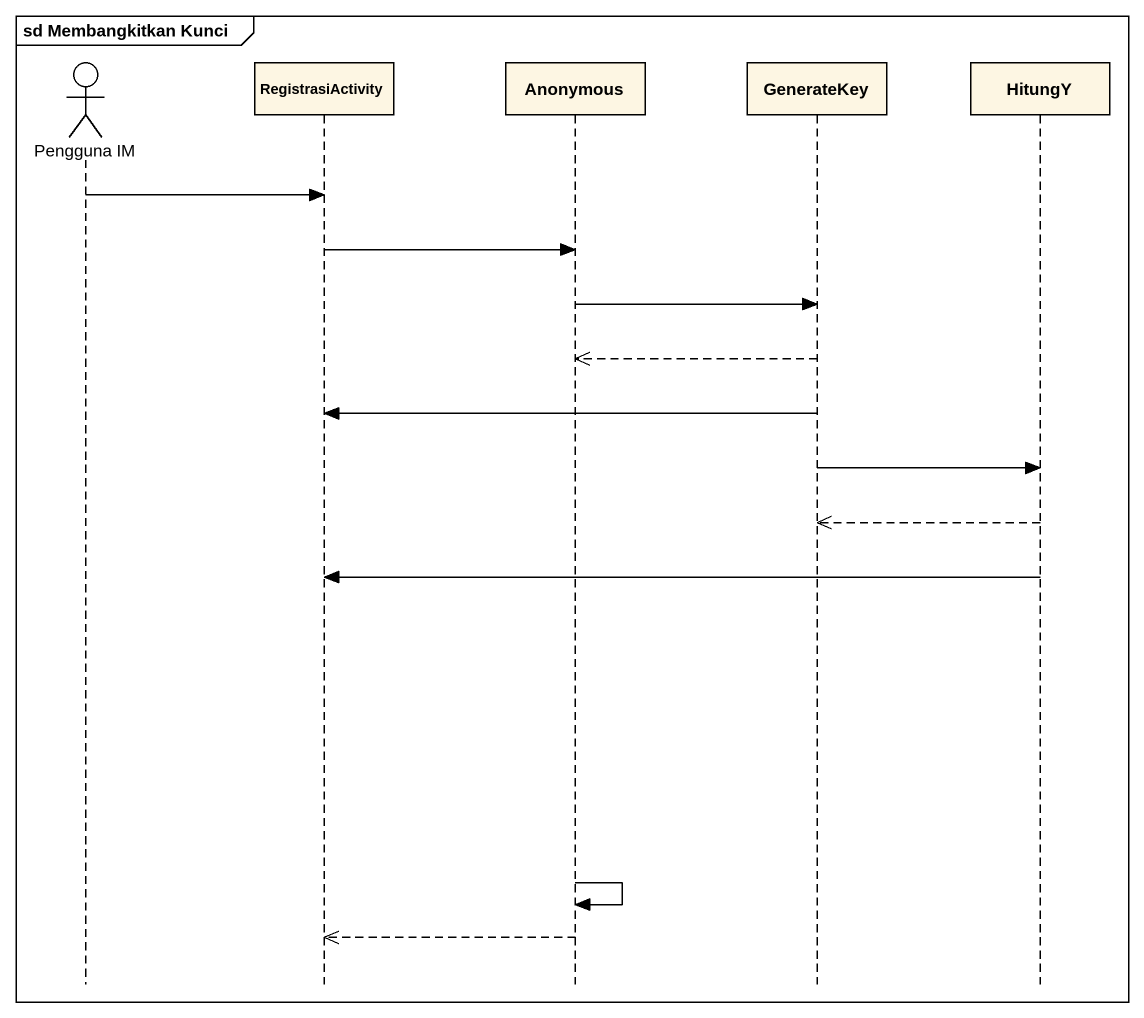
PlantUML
@startuml
mainframe sd Membangkitkan Kunci
hide footbox
actor "Pengguna IM" as Pengguna_IM
participant RegistrasiActivity
participant Anonymous
participant GenerateKey
participant HitungY

Pengguna_IM -> RegistrasiActivity
RegistrasiActivity -> Anonymous
Anonymous -> GenerateKey
GenerateKey -->> Anonymous
GenerateKey -> RegistrasiActivity
GenerateKey -> HitungY
HitungY -->> GenerateKey
HitungY -> RegistrasiActivity
Anonymous -> Anonymous
Anonymous -->> RegistrasiActivity
@enduml
